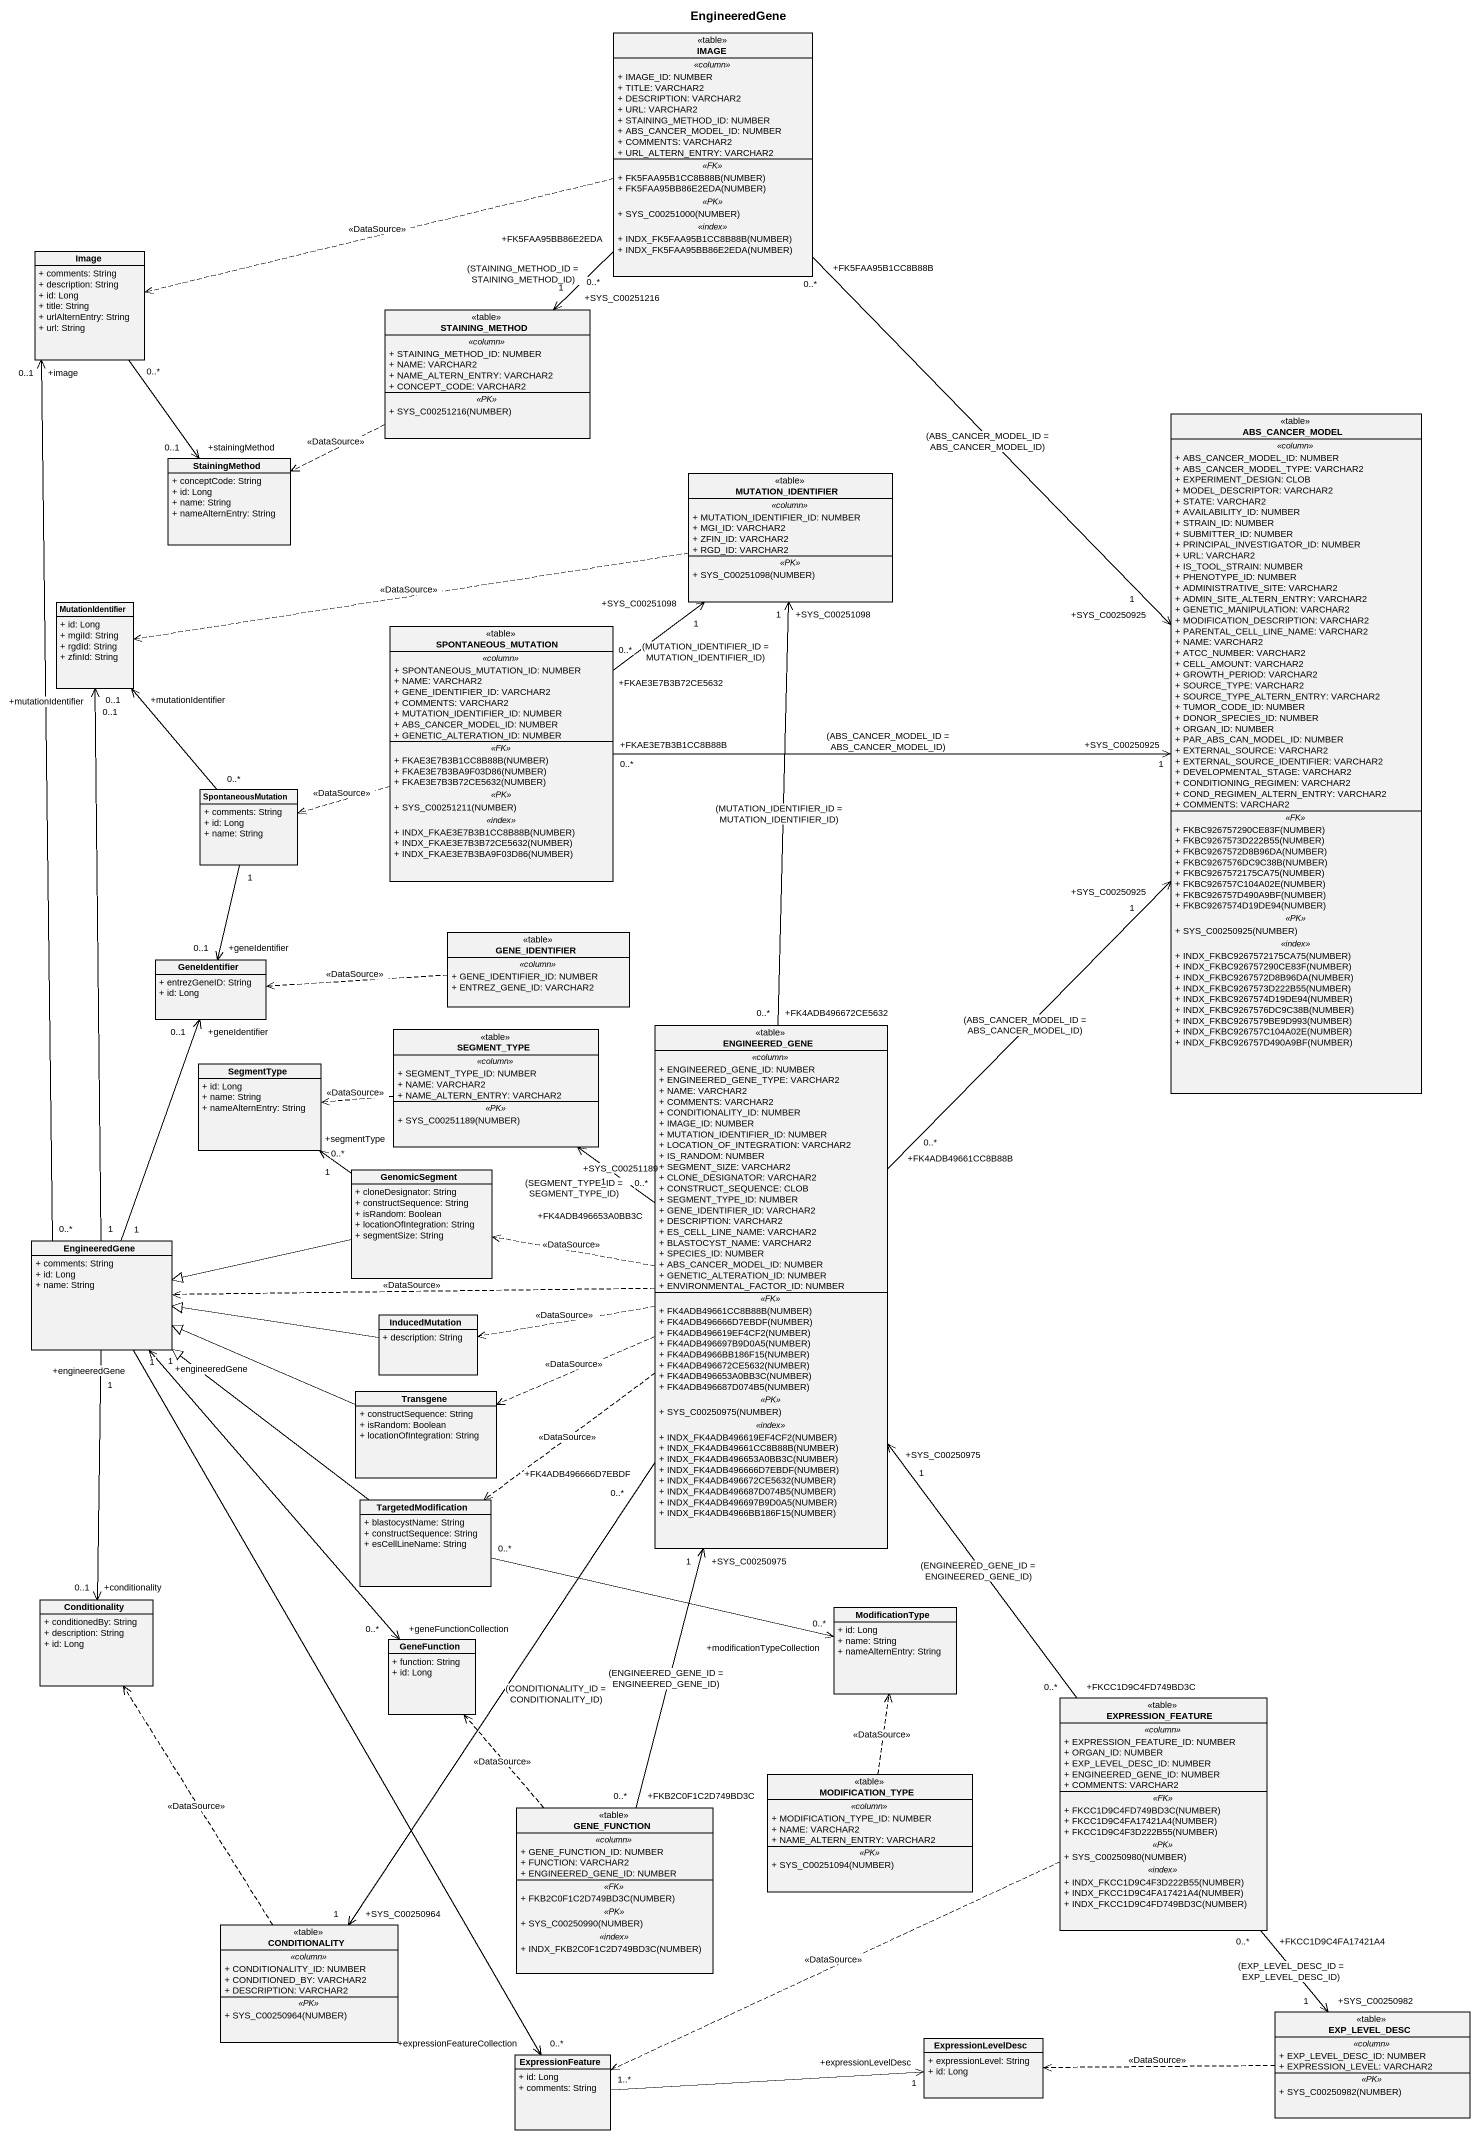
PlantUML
@startuml
title EngineeredGene
hide circle
hide empty members
skinparam classAttributeIconSize 0
class IMAGE <<table>> {
  .. <<column>> ..
  + IMAGE_ID: NUMBER
  + TITLE: VARCHAR2
  + DESCRIPTION: VARCHAR2
  + URL: VARCHAR2
  + STAINING_METHOD_ID: NUMBER
  + ABS_CANCER_MODEL_ID: NUMBER
  + COMMENTS: VARCHAR2
  + URL_ALTERN_ENTRY: VARCHAR2
  .. <<FK>> ..
  + FK5FAA95B1CC8B88B(NUMBER)
  + FK5FAA95BB86E2EDA(NUMBER)
  .. <<PK>> ..
  + SYS_C00251000(NUMBER)
  .. <<index>> ..
  + INDX_FK5FAA95B1CC8B88B(NUMBER)
  + INDX_FK5FAA95BB86E2EDA(NUMBER)
}
class Image {
  + comments: String
  + description: String
  + id: Long
  + title: String
  + urlAlternEntry: String
  + url: String
}
class STAINING_METHOD <<table>> {
  .. <<column>> ..
  + STAINING_METHOD_ID: NUMBER
  + NAME: VARCHAR2
  + NAME_ALTERN_ENTRY: VARCHAR2
  + CONCEPT_CODE: VARCHAR2
  .. <<PK>> ..
  + SYS_C00251216(NUMBER)
}
class ABS_CANCER_MODEL <<table>> {
  .. <<column>> ..
  + ABS_CANCER_MODEL_ID: NUMBER
  + ABS_CANCER_MODEL_TYPE: VARCHAR2
  + EXPERIMENT_DESIGN: CLOB
  + MODEL_DESCRIPTOR: VARCHAR2
  + STATE: VARCHAR2
  + AVAILABILITY_ID: NUMBER
  + STRAIN_ID: NUMBER
  + SUBMITTER_ID: NUMBER
  + PRINCIPAL_INVESTIGATOR_ID: NUMBER
  + URL: VARCHAR2
  + IS_TOOL_STRAIN: NUMBER
  + PHENOTYPE_ID: NUMBER
  + ADMINISTRATIVE_SITE: VARCHAR2
  + ADMIN_SITE_ALTERN_ENTRY: VARCHAR2
  + GENETIC_MANIPULATION: VARCHAR2
  + MODIFICATION_DESCRIPTION: VARCHAR2
  + PARENTAL_CELL_LINE_NAME: VARCHAR2
  + NAME: VARCHAR2
  + ATCC_NUMBER: VARCHAR2
  + CELL_AMOUNT: VARCHAR2
  + GROWTH_PERIOD: VARCHAR2
  + SOURCE_TYPE: VARCHAR2
  + SOURCE_TYPE_ALTERN_ENTRY: VARCHAR2
  + TUMOR_CODE_ID: NUMBER
  + DONOR_SPECIES_ID: NUMBER
  + ORGAN_ID: NUMBER
  + PAR_ABS_CAN_MODEL_ID: NUMBER
  + EXTERNAL_SOURCE: VARCHAR2
  + EXTERNAL_SOURCE_IDENTIFIER: VARCHAR2
  + DEVELOPMENTAL_STAGE: VARCHAR2
  + CONDITIONING_REGIMEN: VARCHAR2
  + COND_REGIMEN_ALTERN_ENTRY: VARCHAR2
  + COMMENTS: VARCHAR2
  .. <<FK>> ..
  + FKBC926757290CE83F(NUMBER)
  + FKBC9267573D222B55(NUMBER)
  + FKBC9267572D8B96DA(NUMBER)
  + FKBC9267576DC9C38B(NUMBER)
  + FKBC9267572175CA75(NUMBER)
  + FKBC926757C104A02E(NUMBER)
  + FKBC926757D490A9BF(NUMBER)
  + FKBC9267574D19DE94(NUMBER)
  .. <<PK>> ..
  + SYS_C00250925(NUMBER)
  .. <<index>> ..
  + INDX_FKBC9267572175CA75(NUMBER)
  + INDX_FKBC926757290CE83F(NUMBER)
  + INDX_FKBC9267572D8B96DA(NUMBER)
  + INDX_FKBC9267573D222B55(NUMBER)
  + INDX_FKBC9267574D19DE94(NUMBER)
  + INDX_FKBC9267576DC9C38B(NUMBER)
  + INDX_FKBC9267579BE9D993(NUMBER)
  + INDX_FKBC926757C104A02E(NUMBER)
  + INDX_FKBC926757D490A9BF(NUMBER)
}
class StainingMethod {
  + conceptCode: String
  + id: Long
  + name: String
  + nameAlternEntry: String
}
class MUTATION_IDENTIFIER <<table>> {
  .. <<column>> ..
  + MUTATION_IDENTIFIER_ID: NUMBER
  + MGI_ID: VARCHAR2
  + ZFIN_ID: VARCHAR2
  + RGD_ID: VARCHAR2
  .. <<PK>> ..
  + SYS_C00251098(NUMBER)
}
class MutationIdentifier {
  + id: Long
  + mgiId: String
  + rgdId: String
  + zfinId: String
}
class SPONTANEOUS_MUTATION <<table>> {
  .. <<column>> ..
  + SPONTANEOUS_MUTATION_ID: NUMBER
  + NAME: VARCHAR2
  + GENE_IDENTIFIER_ID: VARCHAR2
  + COMMENTS: VARCHAR2
  + MUTATION_IDENTIFIER_ID: NUMBER
  + ABS_CANCER_MODEL_ID: NUMBER
  + GENETIC_ALTERATION_ID: NUMBER
  .. <<FK>> ..
  + FKAE3E7B3B1CC8B88B(NUMBER)
  + FKAE3E7B3BA9F03D86(NUMBER)
  + FKAE3E7B3B72CE5632(NUMBER)
  .. <<PK>> ..
  + SYS_C00251211(NUMBER)
  .. <<index>> ..
  + INDX_FKAE3E7B3B1CC8B88B(NUMBER)
  + INDX_FKAE3E7B3B72CE5632(NUMBER)
  + INDX_FKAE3E7B3BA9F03D86(NUMBER)
}
class SpontaneousMutation {
  + comments: String
  + id: Long
  + name: String
}
class GeneIdentifier {
  + entrezGeneID: String
  + id: Long
}
class GENE_IDENTIFIER <<table>> {
  .. <<column>> ..
  + GENE_IDENTIFIER_ID: NUMBER
  + ENTREZ_GENE_ID: VARCHAR2
}
class SEGMENT_TYPE <<table>> {
  .. <<column>> ..
  + SEGMENT_TYPE_ID: NUMBER
  + NAME: VARCHAR2
  + NAME_ALTERN_ENTRY: VARCHAR2
  .. <<PK>> ..
  + SYS_C00251189(NUMBER)
}
class ENGINEERED_GENE <<table>> {
  .. <<column>> ..
  + ENGINEERED_GENE_ID: NUMBER
  + ENGINEERED_GENE_TYPE: VARCHAR2
  + NAME: VARCHAR2
  + COMMENTS: VARCHAR2
  + CONDITIONALITY_ID: NUMBER
  + IMAGE_ID: NUMBER
  + MUTATION_IDENTIFIER_ID: NUMBER
  + LOCATION_OF_INTEGRATION: VARCHAR2
  + IS_RANDOM: NUMBER
  + SEGMENT_SIZE: VARCHAR2
  + CLONE_DESIGNATOR: VARCHAR2
  + CONSTRUCT_SEQUENCE: CLOB
  + SEGMENT_TYPE_ID: NUMBER
  + GENE_IDENTIFIER_ID: VARCHAR2
  + DESCRIPTION: VARCHAR2
  + ES_CELL_LINE_NAME: VARCHAR2
  + BLASTOCYST_NAME: VARCHAR2
  + SPECIES_ID: NUMBER
  + ABS_CANCER_MODEL_ID: NUMBER
  + GENETIC_ALTERATION_ID: NUMBER
  + ENVIRONMENTAL_FACTOR_ID: NUMBER
  .. <<FK>> ..
  + FK4ADB49661CC8B88B(NUMBER)
  + FK4ADB496666D7EBDF(NUMBER)
  + FK4ADB496619EF4CF2(NUMBER)
  + FK4ADB496697B9D0A5(NUMBER)
  + FK4ADB4966BB186F15(NUMBER)
  + FK4ADB496672CE5632(NUMBER)
  + FK4ADB496653A0BB3C(NUMBER)
  + FK4ADB496687D074B5(NUMBER)
  .. <<PK>> ..
  + SYS_C00250975(NUMBER)
  .. <<index>> ..
  + INDX_FK4ADB496619EF4CF2(NUMBER)
  + INDX_FK4ADB49661CC8B88B(NUMBER)
  + INDX_FK4ADB496653A0BB3C(NUMBER)
  + INDX_FK4ADB496666D7EBDF(NUMBER)
  + INDX_FK4ADB496672CE5632(NUMBER)
  + INDX_FK4ADB496687D074B5(NUMBER)
  + INDX_FK4ADB496697B9D0A5(NUMBER)
  + INDX_FK4ADB4966BB186F15(NUMBER)
}
class SegmentType {
  + id: Long
  + name: String
  + nameAlternEntry: String
}
class GenomicSegment {
  + cloneDesignator: String
  + constructSequence: String
  + isRandom: Boolean
  + locationOfIntegration: String
  + segmentSize: String
}
class EngineeredGene {
  + comments: String
  + id: Long
  + name: String
}
class InducedMutation {
  + description: String
}
class Transgene {
  + constructSequence: String
  + isRandom: Boolean
  + locationOfIntegration: String
}
class TargetedModification {
  + blastocystName: String
  + constructSequence: String
  + esCellLineName: String
}
class Conditionality {
  + conditionedBy: String
  + description: String
  + id: Long
}
class ModificationType {
  + id: Long
  + name: String
  + nameAlternEntry: String
}
class GeneFunction {
  + function: String
  + id: Long
}
class EXPRESSION_FEATURE <<table>> {
  .. <<column>> ..
  + EXPRESSION_FEATURE_ID: NUMBER
  + ORGAN_ID: NUMBER
  + EXP_LEVEL_DESC_ID: NUMBER
  + ENGINEERED_GENE_ID: NUMBER
  + COMMENTS: VARCHAR2
  .. <<FK>> ..
  + FKCC1D9C4FD749BD3C(NUMBER)
  + FKCC1D9C4FA17421A4(NUMBER)
  + FKCC1D9C4F3D222B55(NUMBER)
  .. <<PK>> ..
  + SYS_C00250980(NUMBER)
  .. <<index>> ..
  + INDX_FKCC1D9C4F3D222B55(NUMBER)
  + INDX_FKCC1D9C4FA17421A4(NUMBER)
  + INDX_FKCC1D9C4FD749BD3C(NUMBER)
}
class MODIFICATION_TYPE <<table>> {
  .. <<column>> ..
  + MODIFICATION_TYPE_ID: NUMBER
  + NAME: VARCHAR2
  + NAME_ALTERN_ENTRY: VARCHAR2
  .. <<PK>> ..
  + SYS_C00251094(NUMBER)
}
class GENE_FUNCTION <<table>> {
  .. <<column>> ..
  + GENE_FUNCTION_ID: NUMBER
  + FUNCTION: VARCHAR2
  + ENGINEERED_GENE_ID: NUMBER
  .. <<FK>> ..
  + FKB2C0F1C2D749BD3C(NUMBER)
  .. <<PK>> ..
  + SYS_C00250990(NUMBER)
  .. <<index>> ..
  + INDX_FKB2C0F1C2D749BD3C(NUMBER)
}
class CONDITIONALITY <<table>> {
  .. <<column>> ..
  + CONDITIONALITY_ID: NUMBER
  + CONDITIONED_BY: VARCHAR2
  + DESCRIPTION: VARCHAR2
  .. <<PK>> ..
  + SYS_C00250964(NUMBER)
}
class ExpressionLevelDesc {
  + expressionLevel: String
  + id: Long
}
class EXP_LEVEL_DESC <<table>> {
  .. <<column>> ..
  + EXP_LEVEL_DESC_ID: NUMBER
  + EXPRESSION_LEVEL: VARCHAR2
  .. <<PK>> ..
  + SYS_C00250982(NUMBER)
}
class ExpressionFeature {
  + id: Long
  + comments: String
}
IMAGE .left.> Image : <<DataSource>>
IMAGE "+FK5FAA95BB86E2EDA\n0..*" --> "+SYS_C00251216\n1" STAINING_METHOD : (STAINING_METHOD_ID = STAINING_METHOD_ID)
IMAGE "+FK5FAA95B1CC8B88B\n0..*" --> "+SYS_C00250925\n1" ABS_CANCER_MODEL : (ABS_CANCER_MODEL_ID = ABS_CANCER_MODEL_ID)
Image "0..*" --> "+stainingMethod\n0..1" StainingMethod
Image "+image\n0..1" <-- "0..*" EngineeredGene
STAINING_METHOD .left.> StainingMethod : <<DataSource>>
MUTATION_IDENTIFIER .left.> MutationIdentifier : <<DataSource>>
SPONTANEOUS_MUTATION "+FKAE3E7B3B1CC8B88B\n0..*" -right-> "+SYS_C00250925\n1" ABS_CANCER_MODEL : (ABS_CANCER_MODEL_ID = ABS_CANCER_MODEL_ID)
SPONTANEOUS_MUTATION "+FKAE3E7B3B72CE5632\n0..*" -up-> "+SYS_C00251098\n1" MUTATION_IDENTIFIER : (MUTATION_IDENTIFIER_ID = MUTATION_IDENTIFIER_ID)
SPONTANEOUS_MUTATION .left.> SpontaneousMutation : <<DataSource>>
SpontaneousMutation "0..*" -up-> "+mutationIdentifier\n0..1" MutationIdentifier
GeneIdentifier "+geneIdentifier\n0..1" <-up- "1" SpontaneousMutation
GENE_IDENTIFIER .left.> GeneIdentifier : <<DataSource>>
SEGMENT_TYPE .left.> SegmentType : <<DataSource>>
ENGINEERED_GENE "+FK4ADB49661CC8B88B\n0..*" -up-> "+SYS_C00250925\n1" ABS_CANCER_MODEL : (ABS_CANCER_MODEL_ID = ABS_CANCER_MODEL_ID)
ENGINEERED_GENE "+FK4ADB496672CE5632\n0..*" -up-> "+SYS_C00251098\n1" MUTATION_IDENTIFIER : (MUTATION_IDENTIFIER_ID = MUTATION_IDENTIFIER_ID)
ENGINEERED_GENE "+FK4ADB496653A0BB3C\n0..*" -up-> "+SYS_C00251189\n1" SEGMENT_TYPE : (SEGMENT_TYPE_ID = SEGMENT_TYPE_ID)
ENGINEERED_GENE .left.> GenomicSegment : <<DataSource>>
ENGINEERED_GENE .left.> EngineeredGene : <<DataSource>>
ENGINEERED_GENE .left.> InducedMutation : <<DataSource>>
ENGINEERED_GENE .left.> Transgene : <<DataSource>>
ENGINEERED_GENE ..> TargetedModification : <<DataSource>>
ENGINEERED_GENE "+FK4ADB496666D7EBDF\n0..*" --> "+SYS_C00250964\n1" CONDITIONALITY : (CONDITIONALITY_ID = CONDITIONALITY_ID)
GenomicSegment "0..*" -up-> "+segmentType\n1" SegmentType
GenomicSegment -left-|> EngineeredGene
EngineeredGene "1" -up-> "+mutationIdentifier\n0..1" MutationIdentifier
EngineeredGene "1" -up-> "+geneIdentifier\n0..1" GeneIdentifier
EngineeredGene "1" --> "+conditionality\n0..1" Conditionality
EngineeredGene "+engineeredGene\n1" --> "+expressionFeatureCollection\n0..*" ExpressionFeature
InducedMutation -left-|> EngineeredGene
Transgene -left-|> EngineeredGene
TargetedModification -up-|> EngineeredGene
ModificationType "+modificationTypeCollection\n0..*" <-left- "0..*" TargetedModification
GeneFunction "+geneFunctionCollection\n0..*" <-up-> "+engineeredGene\n1" EngineeredGene
EXPRESSION_FEATURE "+FKCC1D9C4FD749BD3C\n0..*" -up-> "+SYS_C00250975\n1" ENGINEERED_GENE : (ENGINEERED_GENE_ID = ENGINEERED_GENE_ID)
EXPRESSION_FEATURE "+FKCC1D9C4FA17421A4\n0..*" --> "+SYS_C00250982\n1" EXP_LEVEL_DESC : (EXP_LEVEL_DESC_ID = EXP_LEVEL_DESC_ID)
EXPRESSION_FEATURE .left.> ExpressionFeature : <<DataSource>>
MODIFICATION_TYPE .up.> ModificationType : <<DataSource>>
GENE_FUNCTION "+FKB2C0F1C2D749BD3C\n0..*" -up-> "+SYS_C00250975\n1" ENGINEERED_GENE : (ENGINEERED_GENE_ID = ENGINEERED_GENE_ID)
GENE_FUNCTION .up.> GeneFunction : <<DataSource>>
CONDITIONALITY .up.> Conditionality : <<DataSource>>
EXP_LEVEL_DESC .left.> ExpressionLevelDesc : <<DataSource>>
ExpressionFeature "1..*" -right-> "+expressionLevelDesc\n1" ExpressionLevelDesc
@enduml
